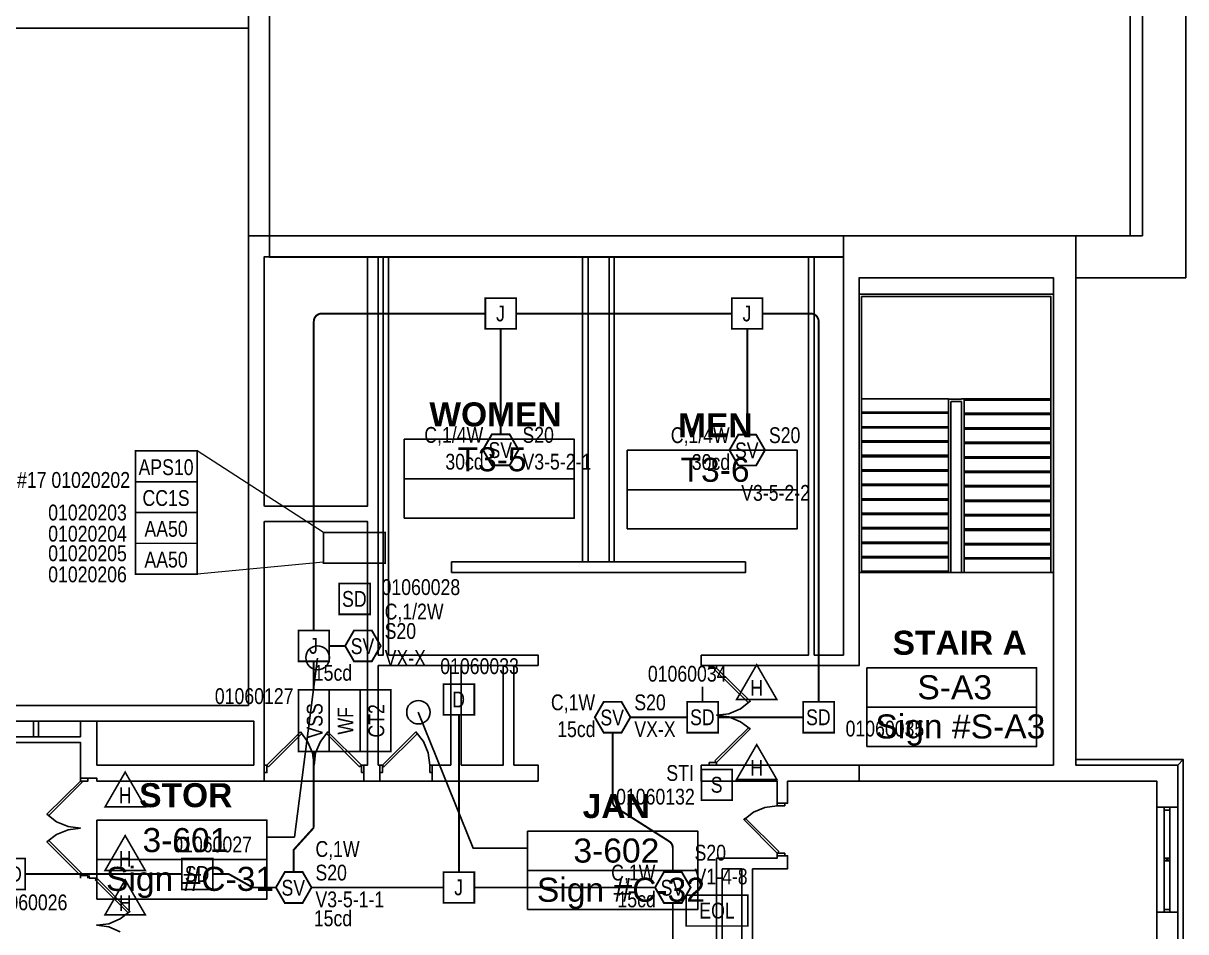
# Model space of a CAD drawing. Header units: inches. Extents: x 10004 to 17737, y 28227 to 35905.
# Drawn here: x 16164 to 17046, y 31366 to 32055 of the extents above; entities that cross this region are included whole.
import ezdxf
from ezdxf.enums import TextEntityAlignment as Align

# ---------------------------------------------------------------- set-up
doc = ezdxf.new("R2010")
doc.units = ezdxf.units.IN
doc.header["$LTSCALE"] = 0.25
doc.header["$MEASUREMENT"] = 0
for name, color, linetype in [('AMPLIFIER', 1, 'Continuous'), ('BACKGROUND', 8, 'Continuous'), ('CONDUIT', 6, 'Continuous'), ('DOOR HOLDER', 1, 'Continuous'), ('EOL', 1, 'Continuous'), ('HEAT DETECTOR', 1, 'Continuous'), ('JUNCTION BOX', 1, 'Continuous'), ('MONITOR MODULE', 1, 'Continuous'), ('POWER SUPPLY', 1, 'Continuous'), ('PULL STATION', 1, 'Continuous'), ('SIGNAL MODULE', 1, 'Continuous'), ('SMOKE DETECTOR', 1, 'Continuous'), ('SPEAKER STROBE', 1, 'Continuous'), ('TAMPER SWITCH', 1, 'Continuous'), ('WATERFLOW SWITCH', 1, 'Continuous')]:
    doc.layers.add(name, color=color, linetype=linetype)
doc.styles.add('Arial', font='arial.ttf', dxfattribs={"width": 0.8})
doc.styles.add('ESSCOE_TEXT', font='arial.ttf', dxfattribs={"width": 0.8, "height": 12})
doc.styles.add('PDF Arial', font='arial.ttf')
doc.styles.add('PDF Arial Bold', font='arialbd.ttf')

# ---------------------------------------------------------------- blocks, each defined once
blk = doc.blocks.new('SIGA-278')
at = {"layer": 'PULL STATION', "const_width": 1.3}
blk.add_lwpolyline([(-11.5, -11.68), (-11.5, 11.7), (11.89, 11.7), (11.89, -11.68)], close=True, dxfattribs=at)
at = {"layer": 'PULL STATION', "style": 'Arial', "width": 0.8}
blk.add_text('S', height=12, dxfattribs=at).set_placement((0, 0), align=Align.MIDDLE)
for tag, p in [('ADDRESS', (20.64, 8.96)), ('ZONE', (20.64, -8.58))]:
    blk.add_attdef(tag, text='', height=12, dxfattribs=at).set_placement(p, align=Align.MIDDLE_LEFT)
blk.add_attdef('SUBSCRIPT', text='', height=12, dxfattribs=at).set_placement((-16.56, -9.02), align=Align.MIDDLE_RIGHT)
blk = doc.blocks.new('150X-AQN5')
at = {"layer": 'DOOR HOLDER', "const_width": 1.25}
blk.add_lwpolyline([(15.26, -8.81), (0, 17.63), (-15.26, -8.81)], close=True, dxfattribs=at)
at = {"layer": 'DOOR HOLDER', "style": 'Arial', "width": 0.8}
blk.add_text('H', height=12, dxfattribs=at).set_placement((0, 0), align=Align.MIDDLE)
blk.add_attdef('SUBSCRIPT', text='', height=12, dxfattribs=at).set_placement((11.35, 10.49), align=Align.MIDDLE_LEFT)
blk = doc.blocks.new('SIGA-HRD')
at = {"layer": 'HEAT DETECTOR', "const_width": 1.3}
blk.add_lwpolyline([(-11.5, -11.68), (-11.5, 11.7), (11.89, 11.7), (11.89, -11.68)], close=True, dxfattribs=at)
at = {"layer": 'HEAT DETECTOR', "style": 'Arial', "width": 0.8}
blk.add_text('D', height=12, dxfattribs=at).set_placement((0, 0), align=Align.MIDDLE)
for tag, p in [('ADDRESS', (20.64, 8.96)), ('ZONE', (20.64, -8.58))]:
    blk.add_attdef(tag, text='', height=12, dxfattribs=at).set_placement(p, align=Align.MIDDLE_LEFT)
blk.add_attdef('SUBSCRIPT', text='', height=12, dxfattribs=at).set_placement((-16.56, -9.02), align=Align.MIDDLE_RIGHT)
blk = doc.blocks.new('GC-S7VM')
at = {"layer": 'SPEAKER STROBE', "const_width": 1.46}
blk.add_lwpolyline([(13.83, 0.21), (7.08, 11.9), (-6.42, 11.9), (-13.17, 0.21), (-6.42, -11.49), (7.08, -11.49)], close=True, dxfattribs=at)
at = {"layer": 'SPEAKER STROBE', "style": 'Arial', "width": 0.8}
blk.add_text('SV', height=12, dxfattribs=at).set_placement((0, 0), align=Align.MIDDLE)
for tag, p in [('C', (-12.95, 11.52)), ('CANDELA', (-12.62, -8.82)), ('1/2W', (-12.62, -29.16))]:
    blk.add_attdef(tag, text='', height=12, dxfattribs=at).set_placement(p, align=Align.MIDDLE_RIGHT)
for tag, p in [('Speaker_Circuit', (16.8, 11.52)), ('Visual_Circuit', (16.8, -8.82))]:
    blk.add_attdef(tag, text='', height=12, dxfattribs=at).set_placement(p, align=Align.MIDDLE_LEFT)
blk = doc.blocks.new('SIGA-PD')
at = {"layer": 'SMOKE DETECTOR', "const_width": 1.3}
blk.add_lwpolyline([(-11.5, -11.68), (-11.5, 11.7), (11.89, 11.7), (11.89, -11.68)], close=True, dxfattribs=at)
at = {"layer": 'SMOKE DETECTOR', "style": 'Arial', "width": 0.8}
blk.add_text('SD', height=12, dxfattribs=at).set_placement((0, 0), align=Align.MIDDLE)
for tag, p in [('ADDRESS', (20.64, 8.96)), ('ZONE', (20.64, -8.58))]:
    blk.add_attdef(tag, text='', height=12, dxfattribs=at).set_placement(p, align=Align.MIDDLE_LEFT)
blk.add_attdef('SUBSCRIPT', text='', height=12, dxfattribs=at).set_placement((-16.56, -9.02), align=Align.MIDDLE_RIGHT)
blk = doc.blocks.new('TAMPER SWITCH')
at = {"layer": 'TAMPER SWITCH', "const_width": 1.25}
blk.add_lwpolyline([(-23.39, 12.13), (23.38, 12.13), (23.38, -11.26), (-23.39, -11.26)], close=True, dxfattribs=at)
at = {"layer": 'TAMPER SWITCH', "style": 'Arial', "width": 0.8}
blk.add_text('VSS', height=12, dxfattribs=at).set_placement((-0.2, -0.24), align=Align.MIDDLE)
for tag, p in [('ADDRESS', (28.56, 11.34)), ('ZONE', (28.88, -9))]:
    blk.add_attdef(tag, text='', height=12, dxfattribs=at).set_placement(p, align=Align.MIDDLE_LEFT)
blk = doc.blocks.new('APS10A')
at = {"layer": 'POWER SUPPLY', "const_width": 1.25}
blk.add_lwpolyline([(-23.19, 12.37), (23.58, 12.37), (23.58, -11.01), (-23.19, -11.01)], close=True, dxfattribs=at)
at = {"layer": 'POWER SUPPLY', "style": 'Arial', "width": 0.8}
blk.add_text('APS10', height=12, dxfattribs=at).set_placement((0, 0), align=Align.MIDDLE)
for tag, p in [('SUBSCRIPT', (27.61, 10.97)), ('PANEL_#', (27.61, -9.66))]:
    blk.add_attdef(tag, text='', height=12, dxfattribs=at).set_placement(p, align=Align.MIDDLE_LEFT)
blk = doc.blocks.new('SIGA-CC1S')
at = {"layer": 'SIGNAL MODULE', "const_width": 1.25}
blk.add_lwpolyline([(-23.19, 12.37), (23.58, 12.37), (23.58, -11.01), (-23.19, -11.01)], close=True, dxfattribs=at)
at = {"layer": 'SIGNAL MODULE', "style": 'Arial', "width": 0.8}
blk.add_text('CC1S', height=12, dxfattribs=at).set_placement((0, 0), align=Align.MIDDLE)
for tag, p in [('ADDRESS', (28.76, 11.59)), ('SUBSCRIPT', (28.76, -10.75))]:
    blk.add_attdef(tag, text='', height=12, dxfattribs=at).set_placement(p, align=Align.MIDDLE_LEFT)
blk = doc.blocks.new('SIGA-AA50')
at = {"layer": 'AMPLIFIER', "const_width": 1.25}
blk.add_lwpolyline([(-23.19, 12.37), (23.58, 12.37), (23.58, -11.01), (-23.19, -11.01)], close=True, dxfattribs=at)
at = {"layer": 'AMPLIFIER', "style": 'Arial', "width": 0.8}
blk.add_text('AA50', height=12, dxfattribs=at).set_placement((0, 0), align=Align.MIDDLE)
blk.add_attdef('SUBSCRIPT', text='', height=12, dxfattribs=at).set_placement((27.61, 10.97), align=Align.MIDDLE_LEFT)
blk = doc.blocks.new('SIGA-CT2')
at = {"layer": 'MONITOR MODULE', "const_width": 1.25}
blk.add_lwpolyline([(-23.19, 12.37), (23.58, 12.37), (23.58, -11.01), (-23.19, -11.01)], close=True, dxfattribs=at)
at = {"layer": 'MONITOR MODULE', "style": 'Arial', "width": 0.8}
blk.add_text('CT2', height=12, dxfattribs=at).set_placement((0, 0), align=Align.MIDDLE)
blk = doc.blocks.new('WATERFLOW SWITCH')
at = {"layer": 'WATERFLOW SWITCH', "const_width": 1.25}
blk.add_lwpolyline([(-23.19, 12.37), (23.58, 12.37), (23.58, -11.01), (-23.19, -11.01)], close=True, dxfattribs=at)
at = {"layer": 'WATERFLOW SWITCH', "style": 'Arial', "width": 0.8}
blk.add_text('WF', height=12, dxfattribs=at).set_placement((0, 0), align=Align.MIDDLE)
for tag, p in [('ADDRESS', (28.76, 11.59)), ('ZONE', (29.08, -8.75))]:
    blk.add_attdef(tag, text='', height=12, dxfattribs=at).set_placement(p, align=Align.MIDDLE_LEFT)
blk = doc.blocks.new('JUNCTION BOX')
at = {"const_width": 1.3}
blk.add_lwpolyline([(-11.5, -11.68), (-11.5, 11.7), (11.89, 11.7), (11.89, -11.68)], close=True, dxfattribs=at)
at = {"style": 'Arial', "width": 0.8}
blk.add_text('J', height=12, dxfattribs=at).set_placement((0, 0), align=Align.MIDDLE)
blk.add_attdef('SUBSCRIPT', text='', height=12, dxfattribs=at).set_placement((-16.56, -9.02), align=Align.MIDDLE_RIGHT)
blk = doc.blocks.new('EOLR')
at = {"layer": 'EOL', "const_width": 1.25}
blk.add_lwpolyline([(-23.38, 11.69), (23.38, 11.69), (23.38, -11.69), (-23.38, -11.69)], close=True, dxfattribs=at)
at = {"layer": 'EOL', "style": 'Arial', "width": 0.8}
blk.add_text('EOL', height=12, dxfattribs=at).set_placement((0, 0), align=Align.MIDDLE)
for tag, p in [('CIRCUIT#', (28.56, 10.91)), ('EOL_VALUE', (28.88, -9.43))]:
    blk.add_attdef(tag, text='', height=12, dxfattribs=at).set_placement(p, align=Align.MIDDLE_LEFT)

msp = doc.modelspace()

# ---------------------------------------------------------------- linework, layer by layer
at = {"lineweight": 0}
for p, q in [((16392.05, 31668.73), (16296.09, 31730.59)), ((16392.05, 31646.05), (16296.09, 31637.06))]:
    msp.add_line(p, q, dxfattribs=at)
at = {"layer": 'BACKGROUND'}
for points in [[(16334.96, 31893.89), (16334.96, 31537.41), (16334.96, 31877.95), (16334.96, 31893.89), (16334.96, 32566.45), (14942.74, 32566.45)], [(16347.02, 32566.41), (16350.86, 32566.41), (16350.86, 31893.88), (16350.86, 31877.95), (16347.02, 31877.95)], [(16974.98, 32240.53), (17046.03, 32240.53), (17046.03, 32208.64), (17046.03, 31862.03), (17013.22, 31862.03)], [(16962.55, 31893.89), (17013.21, 31893.89), (17013.21, 32208.65), (16786.39, 32208.65)], [(17003.97, 31893.88), (17003.97, 32202.27), (16350.86, 32202.27)], [(16334.96, 32051.3), (14942.74, 32051.3)], [(16334.92, 31893.88), (16350.86, 31893.88), (16350.86, 31877.95), (16350.86, 31877.63)], [(16764.1, 31575.63), (16786.39, 31575.63), (16786.39, 31862.03), (16786.39, 31893.89), (16350.89, 31893.89)], [(16786.39, 31893.89), (16786.39, 31877.96), (16350.89, 31877.96)], [(16786.37, 31893.88), (16945.65, 31893.88)], [(16945.7, 31893.9), (16962.58, 31893.9)], [(16425.43, 31877.97), (16425.43, 31688.72), (16347.07, 31688.72)], [(16425.4, 31877.94), (16433.37, 31877.94), (16433.37, 31575.61)], [(16433.41, 31575.62), (16437.21, 31575.62), (16437.21, 31877.97)], [(16437.24, 31877.96), (16441.37, 31877.96), (16441.37, 31575.63)], [(16588.54, 31646.35), (16588.54, 31877.96)], [(16588.55, 31877.97), (16592.69, 31877.97), (16592.69, 31646.35)], [(16608.6, 31877.95), (16612.42, 31877.95), (16612.42, 31646.34)], [(16608.63, 31646.36), (16608.63, 31877.97)], [(16690.19, 31575.63), (16759.95, 31575.63), (16759.95, 31877.97)], [(16759.93, 31877.94), (16764.06, 31877.94), (16764.06, 31575.61)], [(16798.17, 31862.03), (16798.17, 31575.63), (16798.17, 31567.66), (16690.18, 31567.66)], [(16798.16, 31862.02), (16945.65, 31862.02), (16945.65, 31492.14), (16798.16, 31492.14)], [(17013.21, 31862.03), (16962.55, 31862.03)], [(16962.58, 31496.31), (16962.58, 31492.17), (16962.58, 31862.04)], [(16943.75, 31638.37), (16945.65, 31638.37), (16945.65, 31779.19), (16945.65, 31849.59), (16798.16, 31849.59)], [(16798.17, 31849.61), (16798.17, 31760.72), (16798.17, 31638.39)], [(16800.09, 31847.7), (16800.09, 31760.73), (16800.09, 31759.14), (16800.09, 31747.98), (16800.09, 31737.15), (16800.09, 31726), (16800.09, 31715.17), (16800.09, 31704.34), (16800.09, 31693.19), (16800.09, 31682.36), (16800.09, 31671.53), (16800.09, 31660.38), (16800.09, 31649.54), (16800.09, 31638.39), (16798.19, 31638.39)], [(16800.09, 31847.7), (16943.78, 31847.7), (16943.78, 31779.21), (16943.78, 31769.97), (16943.78, 31759.14), (16943.78, 31747.99), (16943.78, 31737.16), (16943.78, 31726.01), (16943.78, 31715.18), (16943.78, 31704.34), (16943.78, 31693.19), (16943.78, 31682.36), (16943.78, 31671.53), (16943.78, 31660.38), (16943.78, 31649.55), (16943.78, 31638.4), (16877.85, 31638.4)], [(16800.09, 31760.73), (16800.09, 31769.97)], [(16800.12, 31769.97), (16866.04, 31769.97), (16866.04, 31768.06), (16866.04, 31759.14), (16866.04, 31747.99), (16866.04, 31737.16), (16866.04, 31726), (16866.04, 31715.17), (16866.04, 31704.34), (16866.04, 31693.19), (16866.04, 31682.36), (16866.04, 31671.53), (16866.04, 31660.38), (16866.04, 31649.54), (16866.04, 31638.4), (16800.12, 31638.4)], [(16865.99, 31638.37), (16867.91, 31638.37), (16867.91, 31768.04)], [(16866.03, 31769.96), (16875.91, 31769.96)], [(16866.04, 31768.06), (16866.04, 31769.97)], [(16867.96, 31768.05), (16875.91, 31768.05), (16875.91, 31638.39), (16867.96, 31638.39)], [(16875.91, 31638.39), (16877.83, 31638.39), (16877.83, 31649.55), (16877.83, 31660.38), (16877.83, 31671.53), (16877.83, 31682.36), (16877.83, 31693.19), (16877.83, 31704.34), (16877.83, 31715.17), (16877.83, 31726.01), (16877.83, 31737.16), (16877.83, 31747.99), (16877.83, 31759.14), (16877.83, 31769.97), (16875.91, 31769.97)], [(16943.78, 31769.97), (16877.85, 31769.97)], [(16800.12, 31759.14), (16866.04, 31759.14)], [(16943.78, 31759.14), (16877.85, 31759.14)], [(16800.12, 31747.99), (16866.04, 31747.99)], [(16943.78, 31747.99), (16877.85, 31747.99)], [(16453.13, 31739.36), (16582.15, 31739.36), (16582.15, 31709.42), (16453.13, 31709.42), (16582.15, 31709.42), (16582.15, 31679.47), (16453.13, 31679.47)], [(16453.16, 31739.38), (16453.16, 31709.44), (16453.16, 31679.49)], [(16622.29, 31731.08), (16622.29, 31701.13), (16622.29, 31671.51)], [(16622.32, 31731.09), (16751.33, 31731.09), (16751.33, 31701.15), (16622.32, 31701.15), (16751.33, 31701.15), (16751.33, 31671.52), (16622.32, 31671.52)], [(16800.12, 31737.16), (16866.04, 31737.16)], [(16943.78, 31737.16), (16877.85, 31737.16)], [(16800.12, 31726), (16866.04, 31726)], [(16943.78, 31726.01), (16877.85, 31726.01)], [(16800.12, 31715.17), (16866.04, 31715.17)], [(16943.78, 31715.18), (16877.85, 31715.18)], [(16800.12, 31704.34), (16866.04, 31704.34)], [(16943.78, 31704.34), (16877.85, 31704.34)], [(16800.12, 31693.19), (16866.04, 31693.19)], [(16943.78, 31693.19), (16877.85, 31693.19)], [(16347.06, 31525.61), (16347.06, 31676.94), (16347.06, 31537.4), (16347.06, 31525.61), (16347.06, 31492.16), (16347.06, 31480.05)], [(16347.07, 31676.93), (16425.43, 31676.93), (16425.43, 31492.15), (16422.55, 31492.15)], [(16800.12, 31682.36), (16866.04, 31682.36)], [(16943.78, 31682.36), (16877.85, 31682.36)], [(16800.12, 31671.53), (16866.04, 31671.53)], [(16943.78, 31671.53), (16877.85, 31671.53)], [(16786.39, 31638.39), (16786.39, 31662.92)], [(16800.12, 31660.38), (16866.04, 31660.38)], [(16943.78, 31660.38), (16877.85, 31660.38)], [(16712.13, 31646.33), (16712.13, 31638.37), (16489.11, 31638.37)], [(16489.14, 31646.35), (16489.14, 31638.38)], [(16800.12, 31649.54), (16866.04, 31649.54)], [(16943.78, 31649.55), (16877.85, 31649.55)], [(16945.65, 31492.14), (16945.65, 31638.37), (16798.16, 31638.37)], [(16387.52, 31573.39), (16369.98, 31437.36)], [(16441.38, 31575.63), (16554.78, 31575.63), (16554.78, 31567.67)], [(16678.37, 31575.62), (16678.37, 31567.65)], [(16690.16, 31575.62), (16678.38, 31575.62)], [(16433.37, 31567.65), (16433.37, 31492.15)], [(16488.52, 31567.67), (16488.52, 31492.16), (16474.51, 31492.16)], [(16496.46, 31567.65), (16496.46, 31492.15)], [(16528.35, 31567.67), (16528.35, 31492.16), (16496.5, 31492.16)], [(16536.29, 31567.66), (16536.29, 31492.16)], [(16684.42, 31565.74), (16690.16, 31565.74), (16690.16, 31567.65), (16678.38, 31567.65)], [(16684.45, 31565.76), (16684.45, 31567.67)], [(16690.16, 31565.74), (16688.87, 31564.47)], [(16688.88, 31564.46), (16714.36, 31539.29)], [(16714.36, 31539.31), (16715.66, 31540.58), (16690.17, 31565.75)], [(16804.2, 31566.06), (16932.93, 31566.06), (16932.93, 31536.12), (16804.2, 31536.12), (16932.93, 31536.12), (16932.93, 31506.17), (16804.2, 31506.17)], [(16804.2, 31566.05), (16804.2, 31536.11), (16804.2, 31506.16)], [(16207.53, 31537.41), (16334.96, 31537.41), (14942.74, 31537.41)], [(16207.53, 31537.4), (14942.76, 31537.4)], [(16715.66, 31540.58), (16708.35, 31534.84)], [(16463.65, 31532.3), (16505.4, 31429.08)], [(16699.4, 31531.02), (16690.15, 31530.06), (16699.4, 31528.79)], [(16708.34, 31534.85), (16699.41, 31531.02)], [(16708.34, 31524.97), (16699.41, 31528.8)], [(15905.84, 31525.62), (16171.86, 31525.62), (16171.86, 31513.51)], [(16175.65, 31525.6), (16175.65, 31513.5)], [(16175.67, 31525.61), (16207.53, 31525.61), (16207.53, 31513.51)], [(16219.92, 31525.59), (16339.07, 31525.59), (16339.07, 31492.14), (16219.92, 31492.14)], [(16219.94, 31492.15), (16219.94, 31525.61)], [(16462.09, 31517.34), (16436.59, 31492.17)], [(16688.88, 31495.33), (16714.36, 31520.5)], [(16714.36, 31520.51), (16715.66, 31519.55), (16690.17, 31494.07)], [(16715.66, 31519.55), (16708.35, 31524.97)], [(15522.59, 31509.37), (16207.53, 31509.37), (16207.53, 31482.29), (16207.53, 31480.06), (16182.05, 31454.89)], [(16374.43, 31517.31), (16348.95, 31492.14)], [(16350.25, 31490.88), (16375.42, 31516.06), (16374.47, 31517.33)], [(16374.48, 31517.33), (16379.88, 31510.01)], [(16379.86, 31509.98), (16383.67, 31501.38)], [(16389.75, 31510), (16385.93, 31501.4)], [(16394.2, 31516.04), (16395.15, 31517.32), (16389.74, 31509.99)], [(16419.35, 31490.87), (16394.18, 31516.03)], [(16395.15, 31517.32), (16420.65, 31492.16), (16420.65, 31486.42)], [(16437.83, 31490.88), (16463.33, 31516.04), (16462.05, 31517.32)], [(16462.08, 31517.32), (16467.8, 31510)], [(16467.77, 31509.98), (16471.28, 31501.38)], [(16383.7, 31501.4), (16384.97, 31492.16)], [(16385.91, 31501.38), (16384.95, 31492.15)], [(16471.29, 31501.39), (16472.58, 31492.16), (16472.58, 31486.42)], [(16347.09, 31492.17), (16348.99, 31492.17), (16348.99, 31486.43), (16347.09, 31486.43)], [(16348.97, 31492.15), (16350.23, 31490.87)], [(16420.65, 31492.16), (16419.37, 31490.88)], [(16422.57, 31480.05), (16422.57, 31492.16), (16420.65, 31492.16)], [(16434.67, 31480.05), (16434.67, 31492.16), (16433.39, 31492.16)], [(16434.67, 31492.16), (16436.59, 31492.16), (16436.59, 31486.43), (16434.67, 31486.43)], [(16436.55, 31492.15), (16437.84, 31490.87)], [(16474.5, 31480.05), (16474.5, 31492.16), (16472.6, 31492.16)], [(16554.78, 31480.05), (16554.78, 31492.16), (16536.3, 31492.16)], [(16678.37, 31492.15), (16678.37, 31480.04)], [(16678.38, 31492.16), (16798.17, 31492.16), (16798.17, 31480.05), (16744.01, 31480.05)], [(16690.16, 31492.15), (16690.16, 31494.06), (16684.42, 31494.06)], [(16684.45, 31494.07), (16684.45, 31492.16)], [(16690.16, 31494.06), (16688.87, 31495.33)], [(16798.17, 31492.16), (16798.17, 31480.05)], [(17039.96, 31352.61), (17039.96, 31380.64), (17039.96, 31460.29), (17039.96, 31480.04), (17039.96, 31492.14), (16962.53, 31492.14), (17039.96, 31492.14), (17039.96, 28957.18)], [(17044.11, 31496.29), (16962.57, 31496.29)], [(17044.11, 28953.04), (17044.11, 31496.29), (17039.95, 31492.15)], [(16219.94, 31480.05), (16219.94, 31482.28), (16207.51, 31482.28)], [(16207.52, 31480.05), (16213.24, 31480.05), (16213.24, 31482.27)], [(16420.65, 31486.43), (16422.57, 31486.43)], [(16472.6, 31486.43), (16474.5, 31486.43)], [(16207.5, 31480.04), (16208.78, 31479.08), (16183.29, 31453.6)], [(16678.41, 31480.06), (16736.07, 31480.06), (16736.07, 31463.17), (16736.07, 31461.26), (16726.85, 31459.99)], [(16736.04, 31463.16), (16744.01, 31463.16), (16744.01, 31480.05)], [(17024.07, 31480.06), (16962.58, 31480.06), (17024.07, 31480.06), (17024.07, 31460.31), (17024.07, 31380.66), (17024.07, 31352.62), (17024.07, 31272.98), (17024.07, 31244.94), (17024.07, 31165.3), (17024.07, 31097.76), (17024.07, 31018.11), (17024.07, 30990.07), (17024.07, 30910.43), (17024.07, 30882.39), (17024.07, 30802.75), (17024.07, 30775.99), (16744.01, 30775.99)], [(16798.16, 31480.04), (16945.65, 31480.04)], [(16945.7, 31480.06), (16962.58, 31480.06)], [(16710.89, 31450.74), (16718.2, 31456.47)], [(16718.2, 31456.48), (16726.82, 31459.99)], [(16736.03, 31461.25), (16741.78, 31461.25), (16741.78, 31463.16)], [(17024.02, 31460.29), (17039.96, 31460.29), (17033.92, 31460.29)], [(17029.78, 31421.43), (17029.78, 31458.07), (17029.78, 31421.43), (17029.78, 31458.07), (17029.78, 31460.29), (17024.05, 31460.29)], [(17033.93, 31458.07), (17033.93, 31421.43), (17032.36, 31421.43), (17033.93, 31421.43), (17033.93, 31458.07), (17029.78, 31458.07), (17033.93, 31458.07), (17033.93, 31460.3), (17029.78, 31460.3)], [(17029.78, 31458.07), (17029.78, 31421.43), (17029.78, 31419.52)], [(17029.78, 31421.43), (17033.93, 31421.43), (17033.93, 31458.07), (17029.78, 31458.07), (17033.93, 31458.07), (17033.93, 31421.43)], [(16183.28, 31453.59), (16182.01, 31454.87)], [(16182.03, 31454.88), (16189.36, 31449.15)], [(16189.37, 31449.15), (16198.29, 31445.65)], [(16219.94, 31450.42), (16219.94, 31420.47), (16219.94, 31390.53)], [(16219.97, 31450.43), (16348.99, 31450.43), (16348.99, 31420.49), (16219.97, 31420.49), (16348.99, 31420.49), (16348.99, 31390.54), (16219.97, 31390.54)], [(16690.18, 31421.44), (16736.07, 31421.44), (16736.07, 31423.35), (16736.07, 31425.26), (16710.88, 31450.75)], [(16711.82, 31452.01), (16710.85, 31450.73)], [(16736.06, 31425.25), (16737.31, 31426.52), (16711.83, 31452.01)], [(16182.03, 31433.86), (16189.36, 31439.59)], [(16189.37, 31439.6), (16198.29, 31443.1)], [(16198.29, 31443.1), (16207.53, 31444.38), (16198.29, 31445.65)], [(16546.78, 31442.14), (16675.83, 31442.14), (16675.83, 31412.19), (16546.78, 31412.19), (16675.83, 31412.19), (16675.83, 31382.56), (16546.78, 31382.56)], [(16546.78, 31442.12), (16546.78, 31412.18), (16546.78, 31382.55)], [(16183.28, 31435.11), (16182.01, 31433.84)], [(16207.53, 31406.46), (16207.53, 31408.38), (16182.05, 31433.86)], [(16207.5, 31408.36), (16208.78, 31409.64), (16183.29, 31435.12)], [(16370.02, 31437.37), (16349, 31437.37)], [(16505.35, 31429.06), (16546.78, 31429.06)], [(16690.16, 30836.82), (16690.16, 30844.79), (16690.16, 31413.46), (16690.16, 31421.42)], [(16736.04, 31423.34), (16744.01, 31423.34), (16744.01, 31421.43), (16744.01, 31413.46), (16717.25, 31413.46)], [(16736.03, 31425.25), (16741.78, 31425.25), (16741.78, 31423.34)], [(17031.39, 31421.44), (17029.81, 31421.44), (17031.39, 31421.44), (17031.39, 31419.52), (17029.81, 31419.52), (17031.39, 31419.52), (17029.81, 31419.52)], [(17029.81, 31421.44), (17031.39, 31421.44), (17031.39, 31419.52)], [(17033.93, 31419.52), (17033.93, 31382.57), (17033.93, 31419.52), (17032.36, 31419.52), (17033.93, 31419.52), (17033.93, 31421.43), (17032.36, 31421.43)], [(16694.29, 30844.79), (16709.27, 30844.79), (16709.27, 31413.46), (16694.29, 31413.46)], [(16694.32, 31413.47), (16694.32, 30844.79)], [(16717.27, 31413.47), (16717.27, 30844.8)], [(17029.78, 31382.56), (17029.78, 31419.52), (17029.78, 31382.56), (17029.78, 31419.52), (17029.78, 31382.56), (17029.78, 31380.65), (17024.05, 31380.65)], [(17029.78, 31380.65), (17033.93, 31380.65), (17033.93, 31382.57), (17029.78, 31382.57), (17033.93, 31382.57), (17033.93, 31419.52), (17029.78, 31419.52)], [(17033.93, 31382.57), (17029.78, 31382.57), (17033.93, 31382.57), (17033.93, 31419.52), (17032.36, 31419.52)], [(16207.52, 31408.36), (16213.24, 31408.36), (16213.24, 31406.45)], [(16219.94, 31408.37), (16219.94, 31406.46), (16214.21, 31406.46)], [(16214.23, 31406.47), (16214.23, 31408.38)], [(16219.94, 31406.46), (16218.66, 31405.18)], [(16218.67, 31405.18), (16243.83, 31380.01)], [(16243.84, 31380.02), (16245.13, 31380.98), (16219.97, 31406.47)], [(16245.13, 31380.98), (16237.82, 31375.56)], [(17024.02, 31380.64), (17039.96, 31380.64), (17033.92, 31380.64)], [(16229.19, 31371.73), (16219.95, 31370.78), (16229.19, 31369.5)], [(16237.81, 31375.57), (16229.22, 31371.74)], [(16237.81, 31365.69), (16229.22, 31369.51)]]:
    msp.add_lwpolyline(points, dxfattribs=at)
for points in [[(16962.58, 31862.04), (16962.58, 31893.9)], [(16347.06, 31688.73), (16347.06, 31877.96)], [(17031.36, 31458.06), (17032.32, 31458.06)], [(17032.32, 31421.43), (17032.32, 31419.51)], [(17032.32, 31382.56), (17031.36, 31382.56)]]:
    msp.add_lwpolyline(points, close=True, dxfattribs=at)
at = {"layer": 'BACKGROUND', "ltscale": 0.77169}
for points in [[(16786.39, 31877.96), (16350.87, 31877.97)], [(16350.87, 31877.65), (16786.39, 31877.65)]]:
    msp.add_lwpolyline(points, dxfattribs=at)
at = {"layer": 'BACKGROUND', "ltscale": 0.063366}
for points in [[(16943.78, 31769.01), (16877.8, 31769.01)], [(16943.78, 31758.19), (16877.8, 31758.18)], [(16943.78, 31747.03), (16877.8, 31747.03)], [(16943.78, 31736.2), (16877.8, 31736.2)], [(16943.78, 31725.05), (16877.8, 31725.04)], [(16943.78, 31714.22), (16877.8, 31714.21)], [(16943.78, 31703.39), (16877.8, 31703.38)], [(16943.78, 31692.24), (16877.8, 31692.23)], [(16943.78, 31681.4), (16877.8, 31681.4)], [(16943.78, 31670.26), (16877.8, 31670.25)], [(16943.78, 31659.42), (16877.8, 31659.42)], [(16943.78, 31648.59), (16877.8, 31648.59)]]:
    msp.add_lwpolyline(points, dxfattribs=at)
at = {"layer": 'BACKGROUND', "ltscale": 0.063329}
for points in [[(16800.09, 31760.08), (16866.04, 31760.1)], [(16800.09, 31748.94), (16866.04, 31748.94)], [(16800.09, 31738.11), (16866.04, 31738.11)], [(16800.09, 31727.27), (16866.04, 31727.28)], [(16800.09, 31716.12), (16866.04, 31716.13)], [(16800.09, 31705.29), (16866.04, 31705.3)], [(16800.09, 31694.14), (16866.04, 31694.14)], [(16800.09, 31683.31), (16866.04, 31683.32)], [(16800.09, 31672.48), (16866.04, 31672.48)], [(16800.09, 31661.33), (16866.04, 31661.33)], [(16800.09, 31650.49), (16866.04, 31650.5)], [(16800.09, 31639.34), (16866.04, 31639.35)]]:
    msp.add_lwpolyline(points, dxfattribs=at)
at = {"layer": 'BACKGROUND', "ltscale": 0.521647}
msp.add_lwpolyline([(16489.16, 31646.35), (16712.13, 31646.33)], dxfattribs=at)
at = {"layer": 'BACKGROUND'}
msp.add_lwpolyline([(16396.45, 31573.72, 0.415242), (16387.53, 31582.64, -0.415242)], format="xyb", close=True, dxfattribs=at)
at = {"layer": 'BACKGROUND', "ltscale": 0.288381}
msp.add_lwpolyline([(16554.78, 31567.67), (16433.4, 31567.67)], dxfattribs=at)
at = {"layer": 'BACKGROUND', "ltscale": 6.771616}
msp.add_lwpolyline([(16339.07, 31525.59), (14220.19, 31525.61)], dxfattribs=at)
at = {"layer": 'BACKGROUND', "ltscale": 1.923339}
msp.add_lwpolyline([(15522.54, 31513.49), (16207.53, 31513.51)], dxfattribs=at)
at = {"layer": 'BACKGROUND', "ltscale": 0.665045}
msp.add_lwpolyline([(16219.94, 31480.05), (16554.78, 31480.05)], dxfattribs=at)
at = {"layer": 'BACKGROUND', "ltscale": 3.261676}
msp.add_lwpolyline([(17024.07, 28991.59), (17024.07, 31480.06)], dxfattribs=at)
at = {"layer": 'BACKGROUND'}
for centre, start, end in [((16463.98, 31532.31), 359.91388, 89.98251), ((16463.95, 31532.29), 179.95337, 270.20169)]:
    msp.add_arc(centre, 8.91, start, end, dxfattribs=at)
for points in [[(16378.61, 31573.72), (16378.61, 31578.82), (16382.43, 31582.64), (16387.53, 31582.64)], [(16378.61, 31573.72), (16378.61, 31578.82), (16382.43, 31582.64), (16387.53, 31582.64)], [(16387.53, 31564.48), (16382.43, 31564.48), (16378.61, 31568.62), (16378.61, 31573.72)], [(16387.53, 31564.48), (16382.43, 31564.48), (16378.61, 31568.62), (16378.61, 31573.72)], [(16396.45, 31573.72), (16396.45, 31568.62), (16392.31, 31564.48), (16387.53, 31564.48)], [(16396.45, 31573.72), (16396.45, 31568.62), (16392.31, 31564.48), (16387.53, 31564.48)], [(16455.04, 31532.29), (16455.04, 31537.39), (16458.87, 31541.21), (16463.99, 31541.21)], [(16455.04, 31532.29), (16455.04, 31537.39), (16458.87, 31541.21), (16463.99, 31541.21)], [(16472.89, 31532.29), (16472.89, 31527.51), (16468.74, 31523.37), (16463.99, 31523.37)], [(16472.89, 31532.29), (16472.89, 31527.51), (16468.74, 31523.37), (16463.99, 31523.37)]]:
    msp.add_open_spline(points, degree=3, dxfattribs=at)
at = {"layer": 'CONDUIT', "lineweight": 0, "const_width": 1.5}
for points in [[(16384.6, 31594.29), (16384.6, 31828.8, -0.414214), (16390.6, 31834.8), (16514.7, 31834.8)], [(16725.05, 31834.8), (16761.53, 31834.8, -0.414214), (16767.53, 31828.8), (16767.53, 31540.14)], [(16656.95, 31410.98), (16656.95, 31429.23, 0.25663), (16654.17, 31434.29), (16614.04, 31459.78, -0.25663), (16611.25, 31464.85), (16611.25, 31516.76)]]:
    msp.add_lwpolyline(points, format="xyb", dxfattribs=at)
for points in [[(16538.08, 31834.8), (16701.67, 31834.8)], [(16526.39, 31743.1), (16526.39, 31823.11)], [(16713.36, 31742.89), (16713.36, 31823.11)], [(16408.36, 31582.6), (16396.29, 31582.6)], [(16384.6, 31549.28), (16384.6, 31570.91)], [(16494.65, 31530.26), (16494.65, 31410.98)], [(16624.75, 31528.45), (16667.85, 31528.45)], [(16691.23, 31528.45), (16755.84, 31528.45)], [(16384.6, 31502.52), (16384.6, 31444.71)], [(16369.36, 31410.98), (16369.36, 31427.88), (16384.6, 31444.71)], [(16165.71, 31409.55), (16284.55, 31409.55)], [(16307.93, 31409.55), (16319.97, 31409.55), (16338.28, 31399.28)], [(16355.86, 31399.28), (16338.28, 31399.28)], [(16382.86, 31399.28), (16482.96, 31399.28)], [(16506.35, 31399.28), (16643.45, 31399.28)], [(16656.95, 31387.59), (16656.95, 31214.59)]]:
    msp.add_lwpolyline(points, dxfattribs=at)
at = {"layer": 'POWER SUPPLY', "const_width": 1.25}
msp.add_lwpolyline([(16392.05, 31668.73), (16438.81, 31668.73), (16438.81, 31645.35), (16392.05, 31645.35)], close=True, dxfattribs=at)
at = {"layer": 'SMOKE DETECTOR'}
msp.add_line((16679.54, 31540.14), (16679.54, 31551.5), dxfattribs=at)

# ---------------------------------------------------------------- block references
at = {"layer": 'AMPLIFIER'}
for p in [(16272.51, 31671.45), (16272.51, 31648.07)]:
    msp.add_blockref('SIGA-AA50', p, dxfattribs=at)
at = {"layer": 'DOOR HOLDER'}
for p in [(16720.57, 31550.72), (16720.57, 31490.05), (16241.49, 31469.19), (16241.49, 31421.02), (16241.49, 31387.41)]:
    msp.add_blockref('150X-AQN5', p, dxfattribs=at)
at = {"layer": 'EOL'}
msp.add_blockref('EOLR', (16690.46, 31381.75), dxfattribs=at)
at = {"layer": 'HEAT DETECTOR'}
ref = msp.add_blockref('SIGA-HRD', (16494.46, 31541.94), dxfattribs=at)
ref.add_attrib('ADDRESS', '01060033', dxfattribs={"height": 12, "style": 'Arial', "width": 0.8}).set_placement((16480.5, 31567.23), align=Align.MIDDLE_LEFT)
at = {"layer": 'JUNCTION BOX'}
for p in [(16526.2, 31834.79), (16713.16, 31834.79), (16384.4, 31582.59), (16494.46, 31399.28)]:
    msp.add_blockref('JUNCTION BOX', p, dxfattribs=at)
at = {"layer": 'MONITOR MODULE', "rotation": 90}
msp.add_blockref('SIGA-CT2', (16432.04, 31525.71), dxfattribs=at)
at = {"layer": 'POWER SUPPLY'}
ref = msp.add_blockref('APS10A', (16272.51, 31718.22), dxfattribs=at)
ref.add_attrib('PANEL_#', 'APS #17 01020202', dxfattribs={"height": 12, "style": 'Arial', "width": 0.8}).set_placement((16128.89, 31708.55), align=Align.MIDDLE_LEFT)
at = {"layer": 'PULL STATION'}
ref = msp.add_blockref('SIGA-278', (16690.14, 31477.22), dxfattribs=at)
ref.add_attrib('ADDRESS', 'STI', dxfattribs={"height": 12, "style": 'Arial', "width": 0.8}).set_placement((16652, 31486.18), align=Align.MIDDLE_LEFT)
ref.add_attrib('SUBSCRIPT', '01060132', dxfattribs={"height": 12, "style": 'Arial', "width": 0.8}).set_placement((16673.58, 31468.2), align=Align.MIDDLE_RIGHT)
at = {"layer": 'SIGNAL MODULE'}
msp.add_blockref('SIGA-CC1S', (16272.51, 31694.84), dxfattribs=at)
at = {"layer": 'SMOKE DETECTOR'}
for p, values in [((16415.35, 31618.26), {'ADDRESS': '01060028'}), ((16767.34, 31528.44), {'ZONE': '01060035'})]:
    msp.add_blockref('SIGA-PD', p, dxfattribs=at).add_auto_attribs(values)
ref = msp.add_blockref('SIGA-PD', (16679.35, 31528.44), dxfattribs=at)
ref.add_attrib('ADDRESS', '01060034', dxfattribs={"height": 12, "style": 'Arial', "width": 0.8}).set_placement((16638, 31561.5), align=Align.MIDDLE_LEFT)
ref = msp.add_blockref('SIGA-PD', (16296.05, 31409.54), dxfattribs=at)
ref.add_attrib('ADDRESS', '01060027', dxfattribs={"height": 12, "style": 'Arial', "width": 0.8}).set_placement((16278, 31431.97), align=Align.MIDDLE_LEFT)
ref = msp.add_blockref('SIGA-PD', (16153.82, 31409.54), dxfattribs=at)
ref.add_attrib('ADDRESS', '01060026', dxfattribs={"height": 12, "style": 'Arial', "width": 0.8}).set_placement((16138, 31388), align=Align.MIDDLE_LEFT)
at = {"layer": 'SPEAKER STROBE'}
for p, values in [((16526.07, 31731.2), {'C': 'C,1/4W', 'Speaker_Circuit': 'S20', 'Visual_Circuit': 'V3-5-2-1', 'CANDELA': '30cd'}), ((16610.93, 31528.25), {'C': 'C,1W', 'Speaker_Circuit': 'S20', 'Visual_Circuit': 'VX-X', 'CANDELA': '15cd'})]:
    msp.add_blockref('GC-S7VM', p, dxfattribs=at).add_auto_attribs(values)
ref = msp.add_blockref('GC-S7VM', (16713.03, 31731), dxfattribs=at)
ref.add_attrib('C', 'C,1/4W', dxfattribs={"height": 12, "style": 'Arial', "width": 0.8}).set_placement((16700.08, 31742.51), align=Align.MIDDLE_RIGHT)
ref.add_attrib('Speaker_Circuit', 'S20', dxfattribs={"height": 12, "style": 'Arial', "width": 0.8}).set_placement((16729.83, 31742.51), align=Align.MIDDLE_LEFT)
ref.add_attrib('Visual_Circuit', 'V3-5-2-2', dxfattribs={"height": 12, "style": 'Arial', "width": 0.8}).set_placement((16708.83, 31698.73), align=Align.MIDDLE_LEFT)
ref.add_attrib('CANDELA', '30cd', dxfattribs={"height": 12, "style": 'Arial', "width": 0.8}).set_placement((16700.41, 31722.17), align=Align.MIDDLE_RIGHT)
ref = msp.add_blockref('GC-S7VM', (16421.53, 31582.39), dxfattribs=at)
ref.add_attrib('C', 'C,1/2W', dxfattribs={"height": 12, "style": 'Arial', "width": 0.8}).set_placement((16483.04, 31608.66), align=Align.MIDDLE_RIGHT)
ref.add_attrib('Speaker_Circuit', 'S20', dxfattribs={"height": 12, "style": 'Arial', "width": 0.8}).set_placement((16438.33, 31593.91), align=Align.MIDDLE_LEFT)
ref.add_attrib('Visual_Circuit', 'VX-X', dxfattribs={"height": 12, "style": 'Arial', "width": 0.8}).set_placement((16438.33, 31573.57), align=Align.MIDDLE_LEFT)
ref.add_attrib('CANDELA', '15cd', dxfattribs={"height": 12, "style": 'Arial', "width": 0.8}).set_placement((16413.68, 31562.2), align=Align.MIDDLE_RIGHT)
ref = msp.add_blockref('GC-S7VM', (16369.03, 31399.08), dxfattribs=at)
ref.add_attrib('C', 'C,1W', dxfattribs={"height": 12, "style": 'Arial', "width": 0.8}).set_placement((16419.36, 31428.5), align=Align.MIDDLE_RIGHT)
ref.add_attrib('Speaker_Circuit', 'S20', dxfattribs={"height": 12, "style": 'Arial', "width": 0.8}).set_placement((16385.83, 31410.59), align=Align.MIDDLE_LEFT)
ref.add_attrib('Visual_Circuit', 'V3-5-1-1', dxfattribs={"height": 12, "style": 'Arial', "width": 0.8}).set_placement((16385.83, 31390.25), align=Align.MIDDLE_LEFT)
ref.add_attrib('CANDELA', '15cd', dxfattribs={"height": 12, "style": 'Arial', "width": 0.8}).set_placement((16413.69, 31375.88), align=Align.MIDDLE_RIGHT)
ref = msp.add_blockref('GC-S7VM', (16656.62, 31399.08), dxfattribs=at)
ref.add_attrib('C', 'C,1W', dxfattribs={"height": 12, "style": 'Arial', "width": 0.8}).set_placement((16643.68, 31410.59), align=Align.MIDDLE_RIGHT)
ref.add_attrib('Speaker_Circuit', 'S20', dxfattribs={"height": 12, "style": 'Arial', "width": 0.8}).set_placement((16673.42, 31425.71), align=Align.MIDDLE_LEFT)
ref.add_attrib('Visual_Circuit', 'V1-4-8', dxfattribs={"height": 12, "style": 'Arial', "width": 0.8}).set_placement((16673.42, 31407.66), align=Align.MIDDLE_LEFT)
ref.add_attrib('CANDELA', '15cd', dxfattribs={"height": 12, "style": 'Arial', "width": 0.8}).set_placement((16644, 31390.25), align=Align.MIDDLE_RIGHT)
at = {"layer": 'TAMPER SWITCH', "rotation": 90}
msp.add_blockref('TAMPER SWITCH', (16385.03, 31525.91), dxfattribs=at)
at = {"layer": 'WATERFLOW SWITCH', "rotation": 90}
msp.add_blockref('WATERFLOW SWITCH', (16408.66, 31525.71), dxfattribs=at)

# ---------------------------------------------------------------- texts
at = {"layer": 'AMPLIFIER', "style": 'ESSCOE_TEXT', "width": 0.8}
for s, p in [('01020203', (16242.76, 31683.82)), ('01020204', (16242.76, 31667.79)), ('01020205', (16242.76, 31652.9)), ('01020206', (16242.76, 31636.87)), ('01060127', (16369.17, 31544.5))]:
    msp.add_text(s, height=12, dxfattribs=at).set_placement(p, align=Align.MIDDLE_RIGHT)
at = {"layer": 'BACKGROUND', "attachment_point": 7}
for s, insert, char_height, style in [('WOMEN', (16472.26, 31748.94), 18.216, 'PDF Arial Bold'), ('MEN', (16660.86, 31740.97), 18.216, 'PDF Arial Bold'), ('T3-5', (16493.6, 31714.84), 18.245, 'PDF Arial'), ('T3-6', (16662.77, 31706.87), 18.245, 'PDF Arial'), ('STAIR A', (16823.65, 31575.62), 18.216, 'PDF Arial Bold'), ('S-A3', (16842.45, 31541.85), 18.245, 'PDF Arial'), ('Sign #S-A3', (16810.59, 31506.86), 18.245, 'PDF Arial'), ('STOR', (16252.11, 31459.97), 18.216, 'PDF Arial Bold'), ('JAN', (16588.54, 31451.7), 18.216, 'PDF Arial Bold'), ('3-601', (16254.66, 31425.88), 18.245, 'PDF Arial'), ('3-602', (16581.53, 31417.92), 18.245, 'PDF Arial'), ('Sign #C-31', (16226.95, 31391.21), 18.245, 'PDF Arial'), ('Sign #C-32', (16553.81, 31382.93), 18.245, 'PDF Arial')]:
    msp.add_mtext(s, dxfattribs=dict(at, insert=insert, char_height=char_height, style=style))

doc.saveas('drawing.dxf')
